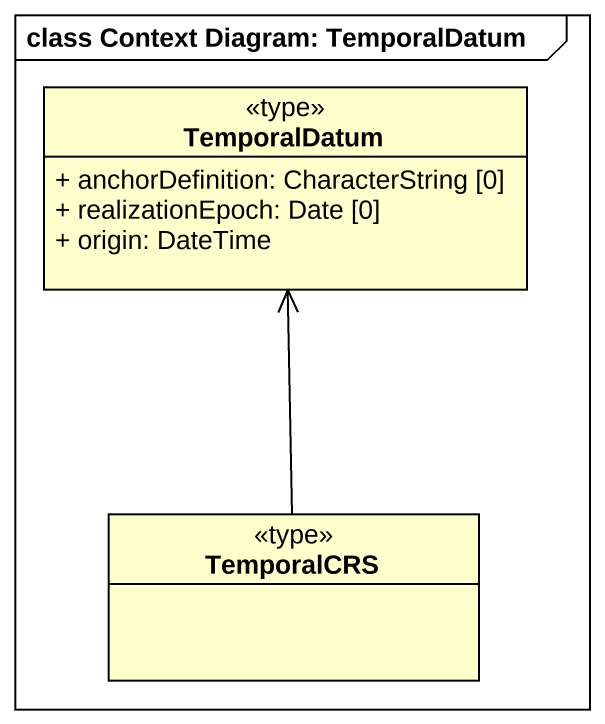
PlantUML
@startuml
mainframe class Context Diagram: TemporalDatum
hide circle
hide empty members
skinparam classAttributeIconSize 0
class TemporalDatum <<type>> {
  + anchorDefinition: CharacterString [0]
  + realizationEpoch: Date [0]
  + origin: DateTime
}
class TemporalCRS <<type>>
TemporalCRS -up-> TemporalDatum
@enduml
